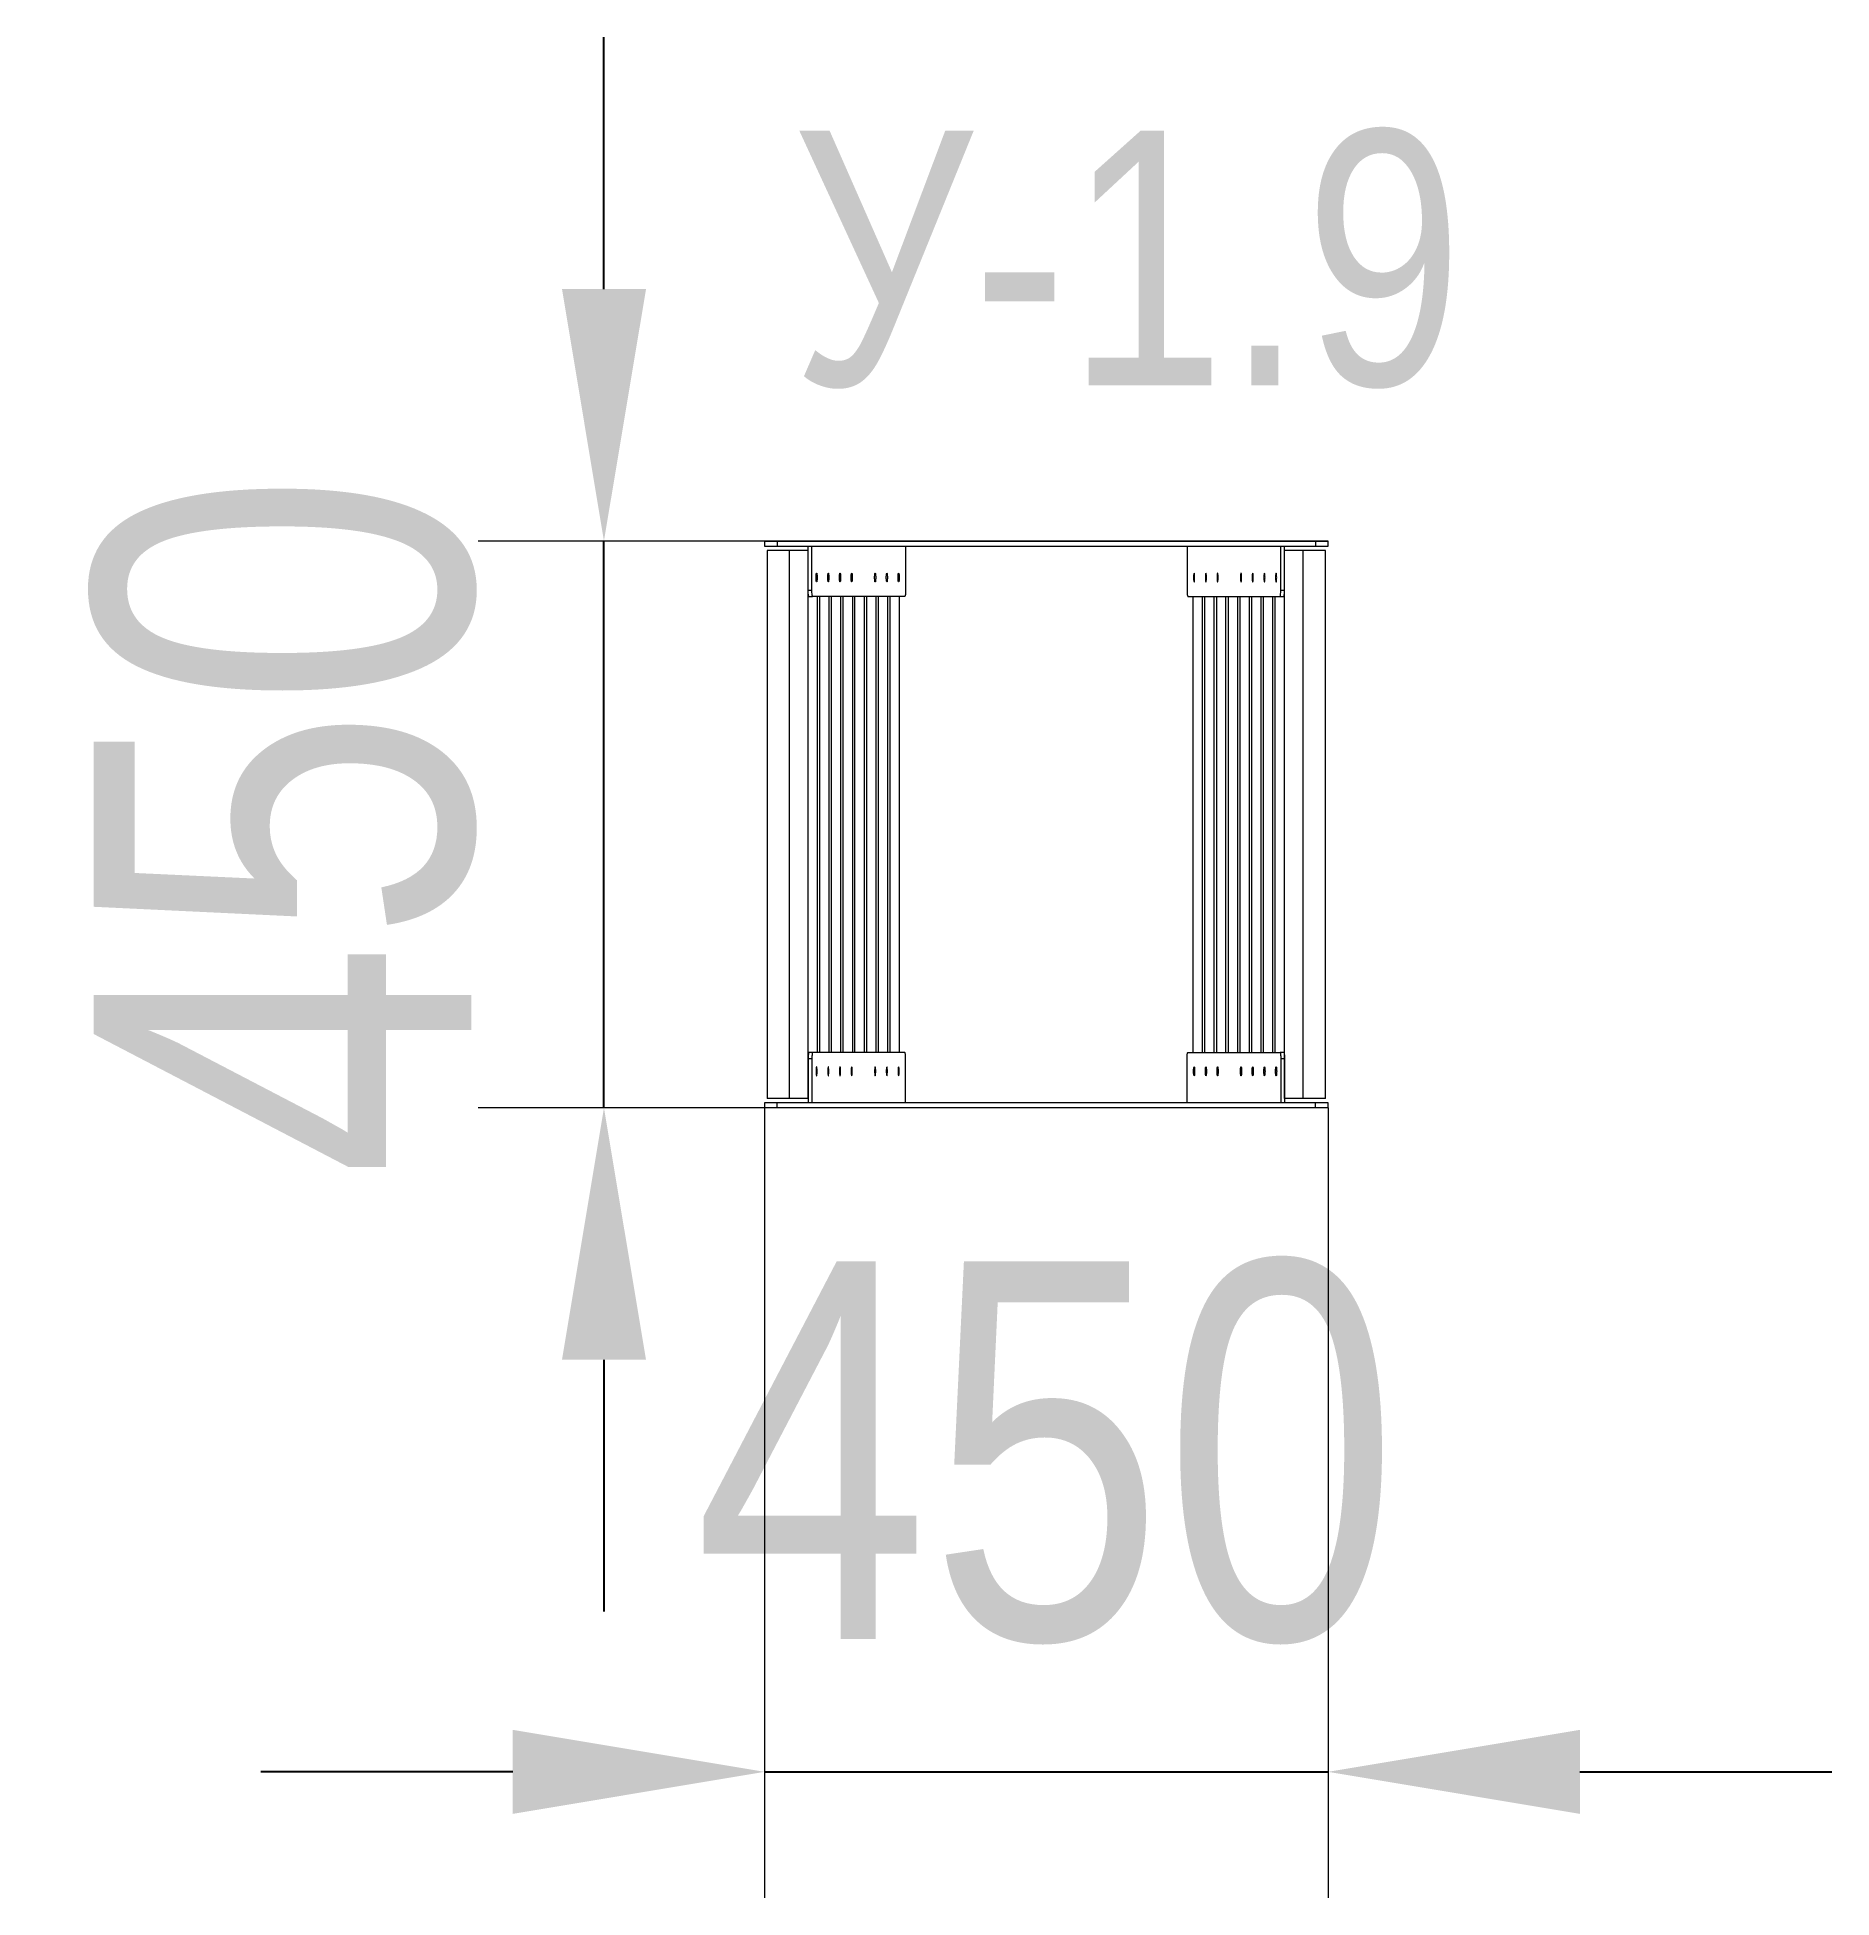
# Model space of a CAD drawing. Header units: millimetres. Extents: x -783 to 642, y -828 to 650.
import ezdxf

# ---------------------------------------------------------------- set-up
doc = ezdxf.new("R2010")
doc.units = ezdxf.units.MM
for name, color, linetype in [('DIKOM_АРТИКУЛ', 7, 'Continuous'), ('DIKOM_ОБЪЕКТ', 7, 'Continuous'), ('DIKOM_РАЗМЕР_ОБЪЕКТА', 7, 'Continuous')]:
    doc.layers.add(name, color=color, linetype=linetype)
doc.styles.add('style1', font='arial.ttf', dxfattribs={"width": 0.8})
doc.dimstyles.new('1-50', dxfattribs={"dimtxt": 300, "dimasz": 200, "dimexe": 100, "dimexo": 0, "dimgap": 100, "dimtad": 1, "dimdec": 0, "dimtxsty": 'style1', "dimcen": 0, "dimclrd": 7, "dimclre": 7, "dimadec": 1, "dimazin": 2, "dimtfac": 1, "dimtdec": 0, "dimtmove": 0, "dimatfit": 3, "dimfxl": 0, "dimlwd": 25, "dimlwe": 18, "dimarcsym": 0})

# ---------------------------------------------------------------- blocks, each defined once
blk = doc.blocks.new('A$C5D2D6CA3')
at = {"color": 7, "linetype": 'Continuous', "lineweight": 15}
for p, q in [((0, 450), (0, 446)), ((0, 450), (10, 450)), ((0, 446), (10, 446)), ((10, 450), (10, 446)), ((10, 450), (437.3, 450)), ((10, 446), (437.3, 446)), ((34.5, 411), (34.5, 446)), ((37.5, 411), (37.5, 446)), ((111.9, 446), (111.9, 411)), ((335.4, 446), (335.4, 411)), ((409.8, 411), (409.8, 446)), ((412.8, 411), (412.8, 446)), ((437.3, 450), (437.3, 446)), ((437.3, 450), (447.3, 450)), ((437.3, 446), (447.3, 446)), ((447.3, 446), (447.3, 450)), ((2.1, 442.5), (2.1, 7.5)), ((19.6, 442.5), (2.1, 442.5)), ((19.6, 7.5), (19.6, 442.5)), ((34.5, 442.5), (19.6, 442.5)), ((34.5, 7.5), (34.5, 442.5)), ((412.8, 7.5), (412.8, 442.5)), ((427.7, 442.5), (412.8, 442.5)), ((427.7, 7.5), (427.7, 442.5)), ((445.2, 442.5), (427.7, 442.5)), ((445.2, 7.5), (445.2, 442.5)), ((34.5, 411), (37.5, 411)), ((35.1, 406), (38.1, 406)), ((111.3, 406), (38.1, 406)), ((42, 44), (42, 406)), ((43.8, 44), (43.8, 406)), ((51.3, 44), (51.3, 406)), ((53.1, 44), (53.1, 406)), ((60.6, 44), (60.6, 406)), ((62.4, 44), (62.4, 406)), ((69.9, 44), (69.9, 406)), ((71.7, 44), (71.7, 406)), ((79.2, 44), (79.2, 406)), ((81, 44), (81, 406)), ((88.5, 44), (88.5, 406)), ((90.3, 44), (90.3, 406)), ((97.8, 44), (97.8, 406)), ((99.6, 44), (99.6, 406)), ((107.1, 44), (107.1, 406)), ((336, 406), (409.2, 406)), ((340.3, 44), (340.3, 406)), ((347.7, 44), (347.7, 406)), ((349.6, 44), (349.6, 406)), ((357, 44), (357, 406)), ((358.9, 44), (358.9, 406)), ((366.3, 44), (366.3, 406)), ((368.2, 44), (368.2, 406)), ((375.6, 44), (375.6, 406)), ((377.5, 44), (377.5, 406)), ((384.9, 44), (384.9, 406)), ((386.8, 44), (386.8, 406)), ((394.2, 44), (394.2, 406)), ((396.1, 44), (396.1, 406)), ((403.5, 44), (403.5, 406)), ((405.4, 44), (405.4, 406)), ((409.2, 406), (412.2, 406)), ((409.8, 411), (412.8, 411)), ((37.5, 39), (34.5, 39)), ((34.5, 39), (34.5, 4)), ((38.1, 44), (35.1, 44)), ((37.5, 39), (37.5, 4)), ((111.3, 44), (38.1, 44)), ((111.9, 4), (111.9, 39)), ((335.4, 4), (335.4, 39)), ((336, 44), (409.2, 44)), ((412.2, 44), (409.2, 44)), ((412.8, 39), (409.8, 39)), ((409.8, 39), (409.8, 4)), ((412.8, 39), (412.8, 4)), ((0, 4), (0, 0)), ((10, 4), (0, 4)), ((10, 0), (0, 0)), ((19.6, 7.5), (2.1, 7.5)), ((10, 0), (10, 4)), ((437.3, 4), (10, 4)), ((437.3, 0), (10, 0)), ((34.5, 7.5), (19.6, 7.5)), ((427.7, 7.5), (412.8, 7.5)), ((445.2, 7.5), (427.7, 7.5)), ((437.3, 0), (437.3, 4)), ((447.3, 4), (437.3, 4)), ((447.3, 0), (437.3, 0)), ((447.3, 0), (447.3, 4))]:
    blk.add_line(p, q, dxfattribs=at)
at = {"color": 7, "linetype": 'Continuous', "lineweight": 15, "flags": 128}
for points in [[(41.7, 421), (41.6, 420.2), (41.6, 419.4), (41.5, 418.7), (41.5, 418.1), (41.4, 417.7), (41.3, 417.5), (41.2, 417.5), (41.1, 417.7), (41, 418.1), (40.9, 418.7), (40.8, 419.4), (40.8, 420.2), (40.8, 421), (40.8, 421.8), (40.8, 422.6), (40.9, 423.3), (41, 423.9), (41.1, 424.3), (41.2, 424.5), (41.3, 424.5), (41.4, 424.3), (41.5, 423.9), (41.5, 423.3), (41.6, 422.6), (41.6, 421.8), (41.7, 421)], [(51, 421), (50.9, 420.2), (50.9, 419.4), (50.8, 418.7), (50.8, 418.1), (50.7, 417.7), (50.6, 417.5), (50.5, 417.5), (50.4, 417.7), (50.3, 418.1), (50.2, 418.7), (50.1, 419.4), (50.1, 420.2), (50.1, 421), (50.1, 421.8), (50.1, 422.6), (50.2, 423.3), (50.3, 423.9), (50.4, 424.3), (50.5, 424.5), (50.6, 424.5), (50.7, 424.3), (50.8, 423.9), (50.8, 423.3), (50.9, 422.6), (50.9, 421.8), (51, 421)], [(60.3, 421), (60.2, 420.2), (60.2, 419.4), (60.2, 418.7), (60.1, 418.1), (60, 417.7), (59.9, 417.5), (59.8, 417.5), (59.7, 417.7), (59.6, 418.1), (59.5, 418.7), (59.4, 419.4), (59.4, 420.2), (59.4, 421), (59.4, 421.8), (59.4, 422.6), (59.5, 423.3), (59.6, 423.9), (59.7, 424.3), (59.8, 424.5), (59.9, 424.5), (60, 424.3), (60.1, 423.9), (60.2, 423.3), (60.2, 422.6), (60.2, 421.8), (60.3, 421)], [(69.6, 421), (69.6, 420.2), (69.5, 419.4), (69.5, 418.7), (69.4, 418.1), (69.3, 417.7), (69.2, 417.5), (69.1, 417.5), (69, 417.7), (68.9, 418.1), (68.8, 418.7), (68.7, 419.4), (68.7, 420.2), (68.7, 421), (68.7, 421.8), (68.7, 422.6), (68.8, 423.3), (68.9, 423.9), (69, 424.3), (69.1, 424.5), (69.2, 424.5), (69.3, 424.3), (69.4, 423.9), (69.5, 423.3), (69.5, 422.6), (69.6, 421.8), (69.6, 421)], [(88.2, 421), (88.2, 420.2), (88.1, 419.4), (88.1, 418.7), (88, 418.1), (87.9, 417.7), (87.8, 417.5), (87.7, 417.5), (87.6, 417.7), (87.5, 418.1), (87.4, 418.7), (87.4, 419.4), (87.3, 420.2), (87.3, 421), (87.3, 421.8), (87.4, 422.6), (87.4, 423.3), (87.5, 423.9), (87.6, 424.3), (87.7, 424.5), (87.8, 424.5), (87.9, 424.3), (88, 423.9), (88.1, 423.3), (88.1, 422.6), (88.2, 421.8), (88.2, 421)], [(97.5, 421), (97.5, 420.2), (97.4, 419.4), (97.4, 418.7), (97.3, 418.1), (97.2, 417.7), (97.1, 417.5), (97, 417.5), (96.9, 417.7), (96.8, 418.1), (96.7, 418.7), (96.7, 419.4), (96.6, 420.2), (96.6, 421), (96.6, 421.8), (96.7, 422.6), (96.7, 423.3), (96.8, 423.9), (96.9, 424.3), (97, 424.5), (97.1, 424.5), (97.2, 424.3), (97.3, 423.9), (97.4, 423.3), (97.4, 422.6), (97.5, 421.8), (97.5, 421)], [(106.8, 421), (106.8, 420.2), (106.7, 419.4), (106.7, 418.7), (106.6, 418.1), (106.5, 417.7), (106.4, 417.5), (106.3, 417.5), (106.2, 417.7), (106.1, 418.1), (106, 418.7), (106, 419.4), (105.9, 420.2), (105.9, 421), (105.9, 421.8), (106, 422.6), (106, 423.3), (106.1, 423.9), (106.2, 424.3), (106.3, 424.5), (106.4, 424.5), (106.5, 424.3), (106.6, 423.9), (106.7, 423.3), (106.7, 422.6), (106.8, 421.8), (106.8, 421)], [(340.6, 421), (340.6, 420.2), (340.6, 419.4), (340.7, 418.7), (340.8, 418.1), (340.9, 417.7), (341, 417.5), (341.1, 417.5), (341.2, 417.7), (341.3, 418.1), (341.3, 418.7), (341.4, 419.4), (341.4, 420.2), (341.4, 421), (341.4, 421.8), (341.4, 422.6), (341.3, 423.3), (341.3, 423.9), (341.2, 424.3), (341.1, 424.5), (341, 424.5), (340.9, 424.3), (340.8, 423.9), (340.7, 423.3), (340.6, 422.6), (340.6, 421.8), (340.6, 421)], [(349.9, 421), (349.9, 420.2), (349.9, 419.4), (350, 418.7), (350.1, 418.1), (350.2, 417.7), (350.3, 417.5), (350.4, 417.5), (350.5, 417.7), (350.6, 418.1), (350.6, 418.7), (350.7, 419.4), (350.7, 420.2), (350.7, 421), (350.7, 421.8), (350.7, 422.6), (350.6, 423.3), (350.6, 423.9), (350.5, 424.3), (350.4, 424.5), (350.3, 424.5), (350.2, 424.3), (350.1, 423.9), (350, 423.3), (349.9, 422.6), (349.9, 421.8), (349.9, 421)], [(359.2, 421), (359.2, 420.2), (359.2, 419.4), (359.3, 418.7), (359.4, 418.1), (359.5, 417.7), (359.6, 417.5), (359.7, 417.5), (359.8, 417.7), (359.9, 418.1), (359.9, 418.7), (360, 419.4), (360, 420.2), (360, 421), (360, 421.8), (360, 422.6), (359.9, 423.3), (359.9, 423.9), (359.8, 424.3), (359.7, 424.5), (359.6, 424.5), (359.5, 424.3), (359.4, 423.9), (359.3, 423.3), (359.2, 422.6), (359.2, 421.8), (359.2, 421)], [(377.8, 421), (377.8, 420.2), (377.8, 419.4), (377.9, 418.7), (378, 418.1), (378.1, 417.7), (378.2, 417.5), (378.3, 417.5), (378.4, 417.7), (378.5, 418.1), (378.5, 418.7), (378.6, 419.4), (378.6, 420.2), (378.6, 421), (378.6, 421.8), (378.6, 422.6), (378.5, 423.3), (378.5, 423.9), (378.4, 424.3), (378.3, 424.5), (378.2, 424.5), (378.1, 424.3), (378, 423.9), (377.9, 423.3), (377.8, 422.6), (377.8, 421.8), (377.8, 421)], [(387.1, 421), (387.1, 420.2), (387.1, 419.4), (387.2, 418.7), (387.3, 418.1), (387.4, 417.7), (387.5, 417.5), (387.6, 417.5), (387.7, 417.7), (387.8, 418.1), (387.8, 418.7), (387.9, 419.4), (387.9, 420.2), (388, 421), (387.9, 421.8), (387.9, 422.6), (387.8, 423.3), (387.8, 423.9), (387.7, 424.3), (387.6, 424.5), (387.5, 424.5), (387.4, 424.3), (387.3, 423.9), (387.2, 423.3), (387.1, 422.6), (387.1, 421.8), (387.1, 421)], [(396.4, 421), (396.4, 420.2), (396.4, 419.4), (396.5, 418.7), (396.6, 418.1), (396.7, 417.7), (396.8, 417.5), (396.9, 417.5), (397, 417.7), (397.1, 418.1), (397.1, 418.7), (397.2, 419.4), (397.2, 420.2), (397.3, 421), (397.2, 421.8), (397.2, 422.6), (397.1, 423.3), (397.1, 423.9), (397, 424.3), (396.9, 424.5), (396.8, 424.5), (396.7, 424.3), (396.6, 423.9), (396.5, 423.3), (396.4, 422.6), (396.4, 421.8), (396.4, 421)], [(405.7, 421), (405.7, 420.2), (405.7, 419.4), (405.8, 418.7), (405.9, 418.1), (406, 417.7), (406.1, 417.5), (406.2, 417.5), (406.3, 417.7), (406.4, 418.1), (406.4, 418.7), (406.5, 419.4), (406.5, 420.2), (406.6, 421), (406.5, 421.8), (406.5, 422.6), (406.4, 423.3), (406.4, 423.9), (406.3, 424.3), (406.2, 424.5), (406.1, 424.5), (406, 424.3), (405.9, 423.9), (405.8, 423.3), (405.7, 422.6), (405.7, 421.8), (405.7, 421)], [(35.1, 406), (35, 406.1), (34.9, 406.4), (34.8, 406.8), (34.7, 407.5), (34.6, 408.2), (34.6, 409.1), (34.5, 410), (34.5, 411)], [(38.1, 406), (38, 406.1), (37.9, 406.4), (37.8, 406.8), (37.7, 407.5), (37.6, 408.2), (37.5, 409.1), (37.5, 410), (37.5, 411)], [(111.9, 411), (111.9, 410), (111.9, 409.1), (111.8, 408.2), (111.7, 407.5), (111.6, 406.8), (111.5, 406.4), (111.4, 406.1), (111.3, 406)], [(335.4, 411), (335.4, 410), (335.5, 409.1), (335.5, 408.2), (335.6, 407.5), (335.7, 406.8), (335.8, 406.4), (335.9, 406.1), (336, 406)], [(409.2, 406), (409.3, 406.1), (409.5, 406.4), (409.6, 406.8), (409.7, 407.5), (409.7, 408.2), (409.8, 409.1), (409.8, 410), (409.8, 411)], [(412.2, 406), (412.3, 406.1), (412.4, 406.4), (412.5, 406.8), (412.6, 407.5), (412.7, 408.2), (412.8, 409.1), (412.8, 410), (412.8, 411)], [(35.1, 44), (35, 43.9), (34.9, 43.6), (34.8, 43.2), (34.7, 42.5), (34.6, 41.8), (34.6, 40.9), (34.5, 40), (34.5, 39)], [(38.1, 44), (38, 43.9), (37.9, 43.6), (37.8, 43.2), (37.7, 42.5), (37.6, 41.8), (37.5, 40.9), (37.5, 40), (37.5, 39)], [(41.7, 29), (41.6, 29.8), (41.6, 30.6), (41.5, 31.3), (41.5, 31.9), (41.4, 32.3), (41.3, 32.5), (41.2, 32.5), (41.1, 32.3), (41, 31.9), (40.9, 31.3), (40.8, 30.6), (40.8, 29.8), (40.8, 29), (40.8, 28.2), (40.8, 27.4), (40.9, 26.7), (41, 26.1), (41.1, 25.7), (41.2, 25.5), (41.3, 25.5), (41.4, 25.7), (41.5, 26.1), (41.5, 26.7), (41.6, 27.4), (41.6, 28.2), (41.7, 29)], [(51, 29), (50.9, 29.8), (50.9, 30.6), (50.8, 31.3), (50.8, 31.9), (50.7, 32.3), (50.6, 32.5), (50.5, 32.5), (50.4, 32.3), (50.3, 31.9), (50.2, 31.3), (50.1, 30.6), (50.1, 29.8), (50.1, 29), (50.1, 28.2), (50.1, 27.4), (50.2, 26.7), (50.3, 26.1), (50.4, 25.7), (50.5, 25.5), (50.6, 25.5), (50.7, 25.7), (50.8, 26.1), (50.8, 26.7), (50.9, 27.4), (50.9, 28.2), (51, 29)], [(60.3, 29), (60.2, 29.8), (60.2, 30.6), (60.2, 31.3), (60.1, 31.9), (60, 32.3), (59.9, 32.5), (59.8, 32.5), (59.7, 32.3), (59.6, 31.9), (59.5, 31.3), (59.4, 30.6), (59.4, 29.8), (59.4, 29), (59.4, 28.2), (59.4, 27.4), (59.5, 26.7), (59.6, 26.1), (59.7, 25.7), (59.8, 25.5), (59.9, 25.5), (60, 25.7), (60.1, 26.1), (60.2, 26.7), (60.2, 27.4), (60.2, 28.2), (60.3, 29)], [(69.6, 29), (69.6, 29.8), (69.5, 30.6), (69.5, 31.3), (69.4, 31.9), (69.3, 32.3), (69.2, 32.5), (69.1, 32.5), (69, 32.3), (68.9, 31.9), (68.8, 31.3), (68.7, 30.6), (68.7, 29.8), (68.7, 29), (68.7, 28.2), (68.7, 27.4), (68.8, 26.7), (68.9, 26.1), (69, 25.7), (69.1, 25.5), (69.2, 25.5), (69.3, 25.7), (69.4, 26.1), (69.5, 26.7), (69.5, 27.4), (69.6, 28.2), (69.6, 29)], [(88.2, 29), (88.2, 29.8), (88.1, 30.6), (88.1, 31.3), (88, 31.9), (87.9, 32.3), (87.8, 32.5), (87.7, 32.5), (87.6, 32.3), (87.5, 31.9), (87.4, 31.3), (87.4, 30.6), (87.3, 29.8), (87.3, 29), (87.3, 28.2), (87.4, 27.4), (87.4, 26.7), (87.5, 26.1), (87.6, 25.7), (87.7, 25.5), (87.8, 25.5), (87.9, 25.7), (88, 26.1), (88.1, 26.7), (88.1, 27.4), (88.2, 28.2), (88.2, 29)], [(97.5, 29), (97.5, 29.8), (97.4, 30.6), (97.4, 31.3), (97.3, 31.9), (97.2, 32.3), (97.1, 32.5), (97, 32.5), (96.9, 32.3), (96.8, 31.9), (96.7, 31.3), (96.7, 30.6), (96.6, 29.8), (96.6, 29), (96.6, 28.2), (96.7, 27.4), (96.7, 26.7), (96.8, 26.1), (96.9, 25.7), (97, 25.5), (97.1, 25.5), (97.2, 25.7), (97.3, 26.1), (97.4, 26.7), (97.4, 27.4), (97.5, 28.2), (97.5, 29)], [(106.8, 29), (106.8, 29.8), (106.7, 30.6), (106.7, 31.3), (106.6, 31.9), (106.5, 32.3), (106.4, 32.5), (106.3, 32.5), (106.2, 32.3), (106.1, 31.9), (106, 31.3), (106, 30.6), (105.9, 29.8), (105.9, 29), (105.9, 28.2), (106, 27.4), (106, 26.7), (106.1, 26.1), (106.2, 25.7), (106.3, 25.5), (106.4, 25.5), (106.5, 25.7), (106.6, 26.1), (106.7, 26.7), (106.7, 27.4), (106.8, 28.2), (106.8, 29)], [(111.9, 39), (111.9, 40), (111.9, 40.9), (111.8, 41.8), (111.7, 42.5), (111.6, 43.2), (111.5, 43.6), (111.4, 43.9), (111.3, 44)], [(335.4, 39), (335.4, 40), (335.5, 40.9), (335.5, 41.8), (335.6, 42.5), (335.7, 43.2), (335.8, 43.6), (335.9, 43.9), (336, 44)], [(340.6, 29), (340.6, 29.8), (340.6, 30.6), (340.7, 31.3), (340.8, 31.9), (340.9, 32.3), (341, 32.5), (341.1, 32.5), (341.2, 32.3), (341.3, 31.9), (341.3, 31.3), (341.4, 30.6), (341.4, 29.8), (341.4, 29), (341.4, 28.2), (341.4, 27.4), (341.3, 26.7), (341.3, 26.1), (341.2, 25.7), (341.1, 25.5), (341, 25.5), (340.9, 25.7), (340.8, 26.1), (340.7, 26.7), (340.6, 27.4), (340.6, 28.2), (340.6, 29)], [(349.9, 29), (349.9, 29.8), (349.9, 30.6), (350, 31.3), (350.1, 31.9), (350.2, 32.3), (350.3, 32.5), (350.4, 32.5), (350.5, 32.3), (350.6, 31.9), (350.6, 31.3), (350.7, 30.6), (350.7, 29.8), (350.7, 29), (350.7, 28.2), (350.7, 27.4), (350.6, 26.7), (350.6, 26.1), (350.5, 25.7), (350.4, 25.5), (350.3, 25.5), (350.2, 25.7), (350.1, 26.1), (350, 26.7), (349.9, 27.4), (349.9, 28.2), (349.9, 29)], [(359.2, 29), (359.2, 29.8), (359.2, 30.6), (359.3, 31.3), (359.4, 31.9), (359.5, 32.3), (359.6, 32.5), (359.7, 32.5), (359.8, 32.3), (359.9, 31.9), (359.9, 31.3), (360, 30.6), (360, 29.8), (360, 29), (360, 28.2), (360, 27.4), (359.9, 26.7), (359.9, 26.1), (359.8, 25.7), (359.7, 25.5), (359.6, 25.5), (359.5, 25.7), (359.4, 26.1), (359.3, 26.7), (359.2, 27.4), (359.2, 28.2), (359.2, 29)], [(377.8, 29), (377.8, 29.8), (377.8, 30.6), (377.9, 31.3), (378, 31.9), (378.1, 32.3), (378.2, 32.5), (378.3, 32.5), (378.4, 32.3), (378.5, 31.9), (378.5, 31.3), (378.6, 30.6), (378.6, 29.8), (378.6, 29), (378.6, 28.2), (378.6, 27.4), (378.5, 26.7), (378.5, 26.1), (378.4, 25.7), (378.3, 25.5), (378.2, 25.5), (378.1, 25.7), (378, 26.1), (377.9, 26.7), (377.8, 27.4), (377.8, 28.2), (377.8, 29)], [(387.1, 29), (387.1, 29.8), (387.1, 30.6), (387.2, 31.3), (387.3, 31.9), (387.4, 32.3), (387.5, 32.5), (387.6, 32.5), (387.7, 32.3), (387.8, 31.9), (387.8, 31.3), (387.9, 30.6), (387.9, 29.8), (388, 29), (387.9, 28.2), (387.9, 27.4), (387.8, 26.7), (387.8, 26.1), (387.7, 25.7), (387.6, 25.5), (387.5, 25.5), (387.4, 25.7), (387.3, 26.1), (387.2, 26.7), (387.1, 27.4), (387.1, 28.2), (387.1, 29)], [(396.4, 29), (396.4, 29.8), (396.4, 30.6), (396.5, 31.3), (396.6, 31.9), (396.7, 32.3), (396.8, 32.5), (396.9, 32.5), (397, 32.3), (397.1, 31.9), (397.1, 31.3), (397.2, 30.6), (397.2, 29.8), (397.3, 29), (397.2, 28.2), (397.2, 27.4), (397.1, 26.7), (397.1, 26.1), (397, 25.7), (396.9, 25.5), (396.8, 25.5), (396.7, 25.7), (396.6, 26.1), (396.5, 26.7), (396.4, 27.4), (396.4, 28.2), (396.4, 29)], [(405.7, 29), (405.7, 29.8), (405.7, 30.6), (405.8, 31.3), (405.9, 31.9), (406, 32.3), (406.1, 32.5), (406.2, 32.5), (406.3, 32.3), (406.4, 31.9), (406.4, 31.3), (406.5, 30.6), (406.5, 29.8), (406.6, 29), (406.5, 28.2), (406.5, 27.4), (406.4, 26.7), (406.4, 26.1), (406.3, 25.7), (406.2, 25.5), (406.1, 25.5), (406, 25.7), (405.9, 26.1), (405.8, 26.7), (405.7, 27.4), (405.7, 28.2), (405.7, 29)], [(409.2, 44), (409.3, 43.9), (409.5, 43.6), (409.6, 43.2), (409.7, 42.5), (409.7, 41.8), (409.8, 40.9), (409.8, 40), (409.8, 39)], [(412.2, 44), (412.3, 43.9), (412.4, 43.6), (412.5, 43.2), (412.6, 42.5), (412.7, 41.8), (412.8, 40.9), (412.8, 40), (412.8, 39)]]:
    blk.add_lwpolyline(points, dxfattribs=at)
blk = doc.blocks.new('*D12')
at = {"layer": 'Defpoints', "color": 0, "transparency": 16777216}
for p in [(-333.1, 249.6), (241.8, 249.6), (241.8, -200.4)]:
    blk.add_point(p, dxfattribs=at)
at = {"layer": 'DIKOM_РАЗМЕР_ОБЪЕКТА', "color": 7, "lineweight": 25, "transparency": 16777216}
for p, q in [((-333.1, 449.6), (-333.1, 649.6)), ((-333.1, -200.4), (-333.1, 249.6)), ((-333.1, -400.4), (-333.1, -600.4))]:
    blk.add_line(p, q, dxfattribs=at)
at = {"layer": 'DIKOM_РАЗМЕР_ОБЪЕКТА', "color": 7, "lineweight": 18, "transparency": 16777216}
for p, q in [((241.8, 249.6), (-433.1, 249.6)), ((241.8, -200.4), (-433.1, -200.4))]:
    blk.add_line(p, q, dxfattribs=at)
at = {"layer": 'DIKOM_РАЗМЕР_ОБЪЕКТА', "color": 7, "transparency": 16777216}
for points in [[(-366.4, 449.6), (-299.7, 449.6), (-333.1, 249.6)], [(-366.4, -400.4), (-299.7, -400.4), (-333.1, -200.4)]]:
    blk.add_solid(points, dxfattribs=at)
at = {"layer": 'DIKOM_РАЗМЕР_ОБЪЕКТА', "color": 0, "transparency": 16777216, "insert": (-586.2, 24.6), "char_height": 300, "attachment_point": 5, "rotation": 90, "style": 'style1'}
blk.add_mtext('450', dxfattribs=at)
blk = doc.blocks.new('*D13')
at = {"layer": 'Defpoints', "color": 0, "transparency": 16777216}
for p in [(-205.5, -200.4), (241.8, -200.4), (241.8, -727.6)]:
    blk.add_point(p, dxfattribs=at)
at = {"layer": 'DIKOM_РАЗМЕР_ОБЪЕКТА', "color": 7, "lineweight": 18, "transparency": 16777216}
for p, q in [((-205.5, -200.4), (-205.5, -827.6)), ((241.8, -200.4), (241.8, -827.6))]:
    blk.add_line(p, q, dxfattribs=at)
at = {"layer": 'DIKOM_РАЗМЕР_ОБЪЕКТА', "color": 7, "lineweight": 25, "transparency": 16777216}
for p, q in [((-405.5, -727.6), (-605.5, -727.6)), ((-205.5, -727.6), (241.8, -727.6)), ((441.8, -727.6), (641.8, -727.6))]:
    blk.add_line(p, q, dxfattribs=at)
at = {"layer": 'DIKOM_РАЗМЕР_ОБЪЕКТА', "color": 7, "transparency": 16777216}
for points in [[(-405.5, -694.3), (-405.5, -761), (-205.5, -727.6)], [(441.8, -694.3), (441.8, -761), (241.8, -727.6)]]:
    blk.add_solid(points, dxfattribs=at)
at = {"layer": 'DIKOM_РАЗМЕР_ОБЪЕКТА', "color": 0, "transparency": 16777216, "insert": (18.1, -474.4), "char_height": 300, "attachment_point": 5, "style": 'style1'}
blk.add_mtext('450', dxfattribs=at)

msp = doc.modelspace()

# ---------------------------------------------------------------- block references
at = {"layer": 'DIKOM_ОБЪЕКТ'}
msp.add_blockref('A$C5D2D6CA3', (-205.5, -200.4), dxfattribs=at)

# ---------------------------------------------------------------- texts
at = {"layer": 'DIKOM_АРТИКУЛ', "insert": (-184.1, 575.5), "char_height": 202.19, "width": 2732.336, "attachment_point": 1, "style": 'style1'}
msp.add_mtext('{\\fArial|b0|i0|c204|p34;У-1.9}', dxfattribs=at)

# ---------------------------------------------------------------- dimensions: what is measured, and where the dimension line sits
at = {"layer": 'DIKOM_РАЗМЕР_ОБЪЕКТА'}
dim = msp.add_linear_dim(base=(-333.1, 249.6), p1=(241.8, -200.4), p2=(241.8, 249.6), angle=90, dimstyle='1-50', dxfattribs=at)
dim.commit()
dim.dimension.update_dxf_attribs({"geometry": '*D12', "text_midpoint": (-333.1, 24.6), "dimtype": 160})
dim = msp.add_linear_dim(base=(241.8, -727.6), p1=(-205.5, -200.4), p2=(241.8, -200.4), text='450', dimstyle='1-50', dxfattribs=at)
dim.commit()
dim.dimension.update_dxf_attribs({"geometry": '*D13', "text_midpoint": (18.1, -727.6), "dimtype": 160})

doc.saveas('drawing.dxf')
